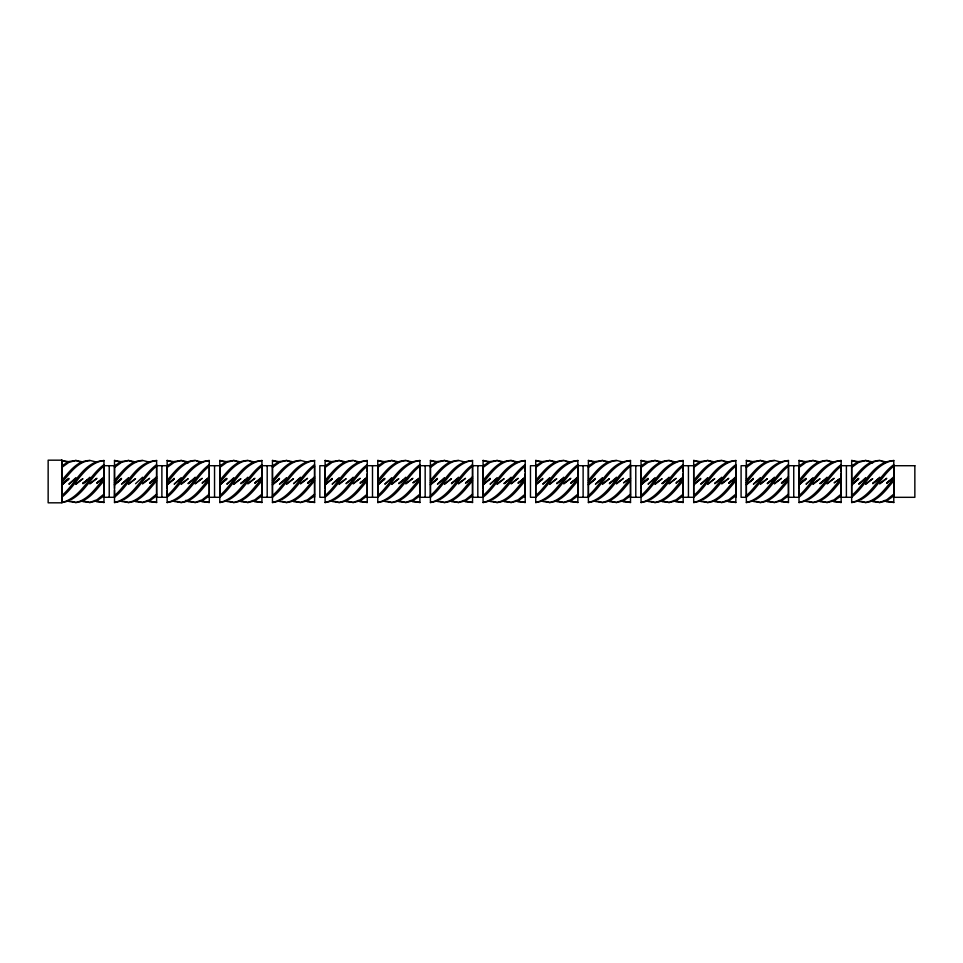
<?xml version="1.0" encoding="UTF-8"?>
<svg xmlns="http://www.w3.org/2000/svg" width="963" height="963" viewBox="0 0 963 963"><rect width="100%" height="100%" fill="white"/><g stroke="black" fill="none" stroke-linecap="round" stroke-linejoin="round"><path stroke-width="1.44" d="M103.968 466.116C89.511 477.504 81.819 499.941 61.837 502.53L61.837 478.755M61.837 478.346L61.837 460.47L68.867 461.734M103.968 496.282L103.968 502.554L96.938 501.109M156.62 466.128C142.163 477.504 134.483 499.941 114.501 502.53L114.501 490.167M114.501 488.361L114.501 478.755M114.501 478.346L114.501 460.47L121.519 461.734M156.62 496.282L156.62 502.554L149.602 501.109M156.62 477.636L156.62 495.897L149.602 500.808L142.572 502.566L136.963 501.205M156.62 477.347L156.62 460.446C136.722 463.516 129.102 485.821 114.501 497.173M209.272 466.128C194.815 477.504 187.135 499.941 167.153 502.53L167.153 490.167M167.153 488.361L167.153 478.755M167.153 478.346L167.153 460.47L174.171 461.734M209.272 496.282L209.272 502.554L202.254 501.109M209.272 483.643L209.272 495.897L202.254 500.808L195.236 502.566L189.615 501.205M209.272 483.438L209.272 460.446C189.374 463.516 181.766 485.821 167.153 497.173M261.924 466.128C247.479 477.504 239.787 499.941 219.805 502.53L219.805 478.755M219.805 478.346L219.805 460.47L226.823 461.734M261.924 496.282L261.924 502.554L254.906 501.109M314.588 466.128C300.131 477.504 292.439 499.941 272.457 502.53L272.457 478.755M272.457 478.346L272.457 460.47L279.487 461.734M314.588 496.282L314.588 502.554L307.558 501.109M314.588 477.636L314.588 495.897L307.558 500.808L300.54 502.566L294.931 501.205M314.588 477.347L314.588 460.446C294.678 463.516 287.07 485.821 272.457 497.173M367.24 466.128C352.783 477.504 345.103 499.941 325.109 502.53L325.121 490.167M325.121 488.361L325.121 478.755M325.121 478.346L325.121 460.47L332.139 461.734M367.24 496.282L367.24 502.554L360.222 501.109M367.24 483.643L367.24 495.897L360.222 500.808L353.192 502.566L347.583 501.205M367.24 483.438L367.24 473.736M367.24 471.689L367.24 460.446C347.342 463.516 339.722 485.821 325.109 497.173M419.892 466.128C405.435 477.504 397.755 499.941 377.773 502.53L377.773 478.755M377.773 478.346L377.773 460.47L384.791 461.734M419.892 496.282L419.892 502.554L412.874 501.109M472.544 466.128C458.099 477.504 450.407 499.941 430.425 502.53L430.425 478.755M430.425 478.346L430.425 460.47L437.443 461.734M472.544 496.282L472.544 502.554L465.526 501.109M472.544 477.636L472.544 495.897L465.526 500.808L458.508 502.566L452.887 501.205M472.544 477.347L472.544 460.446C452.646 463.516 445.038 485.821 430.425 497.173M525.208 466.128C510.751 477.504 503.059 499.941 483.077 502.53L483.077 490.167M483.077 488.361L483.077 478.755M483.077 478.346L483.077 460.47L490.095 461.734M525.208 496.282L525.208 502.554L518.178 501.109M525.208 473.736L525.208 495.897L518.178 500.808L511.16 502.566L505.551 501.205M525.208 471.689L525.208 460.446C505.298 463.516 497.69 485.821 483.077 497.173M577.86 466.128C563.403 477.504 555.723 499.941 535.729 502.53L535.729 478.755M535.729 478.346L535.729 460.47L542.759 461.734M577.86 496.282L577.86 502.554L570.842 501.109M577.86 483.643L577.86 495.897L570.842 500.808L563.812 502.566L558.203 501.205M577.86 483.438L577.86 460.446C557.962 463.516 550.342 485.821 535.729 497.173M630.512 466.128C616.055 477.504 608.375 499.941 588.393 502.53L588.393 478.755M588.393 478.346L588.393 460.47L595.411 461.734M630.512 496.282L630.512 502.554L623.494 501.109M630.512 477.636L630.512 495.897L623.494 500.808L616.476 502.566L610.855 501.205M630.512 477.347L630.512 460.446C610.614 463.516 602.994 485.821 588.393 497.173M683.164 466.128C668.719 477.504 661.027 499.941 641.045 502.53L641.045 490.167M641.045 488.361L641.045 478.755M641.045 478.346L641.045 460.47L648.063 461.734M683.164 496.282L683.164 502.554L676.146 501.109M683.164 483.643L683.164 495.897L676.146 500.808L669.129 502.566L663.507 501.205M683.164 483.438L683.164 473.736M683.164 471.689L683.164 460.446C663.266 463.516 655.659 485.821 641.045 497.173M735.828 466.128C721.371 477.504 713.679 499.941 693.697 502.53L693.697 478.755M693.697 478.346L693.697 460.47L700.715 461.734M735.828 496.282L735.828 502.554L728.798 501.109M735.828 483.643L735.828 495.897L728.798 500.808L721.781 502.566L716.171 501.205M735.828 483.438L735.828 460.446C715.918 463.516 708.311 485.821 693.697 497.173M788.48 466.128C774.023 477.504 766.331 499.941 746.349 502.53L746.349 478.755M746.349 478.346L746.349 460.47L753.379 461.734M788.48 496.282L788.48 502.554L781.462 501.109M788.48 477.636L788.48 495.897L781.462 500.808L774.433 502.566L768.823 501.205M788.48 477.347L788.48 460.446C768.582 463.516 760.963 485.821 746.349 497.173M841.132 466.128C826.675 477.504 818.995 499.941 799.013 502.53L799.013 490.167M799.013 488.361L799.013 478.755M799.013 478.346L799.013 460.47L806.031 461.734M841.132 496.282L841.132 502.554L834.114 501.109M841.132 483.643L841.132 495.897L834.114 500.808L827.097 502.566L821.475 501.205M841.132 483.438L841.132 473.736M841.132 471.689L841.132 460.446C821.234 463.516 813.615 485.821 799.013 497.173M893.784 466.128C879.339 477.504 871.647 499.941 851.665 502.53L851.665 478.755M851.665 478.346L851.665 460.47L858.683 461.734M893.784 496.282L893.784 502.554L886.767 501.109M893.784 483.643L893.784 495.897L886.767 500.808L879.749 502.566L874.127 501.205M893.784 483.438L893.784 460.446C873.886 463.516 866.279 485.821 851.665 497.173M103.968 478.527C95.903 487.687 88.596 499.628 75.884 502.493L68.867 501.47M156.62 478.527C148.555 487.687 141.248 499.628 128.536 502.493L121.519 501.47M209.272 478.527C201.207 487.687 193.9 499.628 181.188 502.493L174.171 501.47M261.924 478.527C253.859 487.687 246.552 499.628 233.84 502.493L226.823 501.47M314.588 478.527C306.523 487.687 299.216 499.628 286.505 502.493L279.475 501.47M367.24 478.527C359.175 487.687 351.868 499.628 339.157 502.493L332.139 501.47M419.892 478.527C411.827 487.687 404.52 499.628 391.809 502.493L384.791 501.47M472.544 478.527C464.479 487.687 457.172 499.628 444.461 502.493L437.443 501.47M525.208 478.527C517.143 487.687 509.824 499.628 497.125 502.493L490.095 501.47M577.86 478.527C569.795 487.687 562.488 499.628 549.777 502.493L542.759 501.47M630.512 478.527C622.447 487.687 615.14 499.628 602.429 502.493L595.411 501.47M683.164 478.527C675.099 487.687 667.792 499.628 655.081 502.493L648.063 501.47M735.828 478.527C727.763 487.687 720.444 499.628 707.745 502.493L700.715 501.47M788.48 478.527C780.415 487.687 773.108 499.628 760.397 502.493L753.379 501.47M841.132 478.527C833.067 487.687 825.76 499.628 813.049 502.493L806.031 501.47M893.784 478.527C885.719 487.687 878.412 499.628 865.701 502.493L858.683 501.47M61.837 482.644C69.649 473.772 77.148 461.903 89.92 460.434L96.938 462.192M114.501 482.644C122.301 473.772 129.812 461.903 142.572 460.434L148.194 461.843M167.153 482.644C174.953 473.772 182.464 461.903 195.236 460.434L202.254 462.192M219.805 482.644C227.605 473.772 235.116 461.903 247.888 460.434L254.906 462.192M272.457 482.644C280.269 473.772 287.768 461.903 300.54 460.434L306.162 461.843M325.121 482.644C332.921 473.772 340.433 461.903 353.192 460.434L360.222 462.192M377.773 482.644C385.573 473.772 393.085 461.903 405.856 460.434L412.874 462.192M430.425 482.644C438.225 473.772 445.737 461.903 458.508 460.434L464.13 461.843M483.077 482.644C490.889 473.772 498.389 461.903 511.16 460.434L518.178 462.192M535.729 482.644C543.541 473.772 551.053 461.903 563.812 460.434L570.842 462.192M588.393 482.644C596.193 473.772 603.705 461.903 616.476 460.434L622.086 461.843M641.045 482.644C648.845 473.772 656.357 461.903 669.129 460.434L676.146 462.192M693.697 482.644C701.509 473.772 709.009 461.903 721.781 460.434L728.798 462.192M746.349 482.644C754.161 473.772 761.661 461.903 774.433 460.434L780.054 461.843M799.013 482.644C806.813 473.772 814.325 461.903 827.097 460.434L834.114 462.192M851.665 482.644C859.465 473.772 866.977 461.903 879.749 460.434L886.767 462.192M103.968 480.802C96.216 489.601 88.644 501.446 75.884 502.554L71.671 501.398M156.62 480.802C148.88 489.601 141.308 501.446 128.536 502.554L124.323 501.398M209.272 480.802C201.532 489.601 193.96 501.446 181.188 502.554L176.975 501.398M261.924 480.802C254.184 489.601 246.612 501.446 233.84 502.554L229.639 501.398M314.588 480.802C306.836 489.601 299.264 501.446 286.505 502.554L282.291 501.398M367.24 480.802C359.5 489.601 351.916 501.446 339.157 502.554L334.943 501.398M419.892 480.802C412.152 489.601 404.58 501.446 391.809 502.554L387.595 501.398M472.544 480.802C464.804 489.601 457.232 501.446 444.461 502.554L440.247 501.398M525.208 480.802C517.456 489.601 509.884 501.446 497.125 502.554L492.912 501.398M577.86 480.802C570.12 489.601 562.536 501.446 549.777 502.554L545.564 501.398M630.512 480.802C622.772 489.601 615.201 501.446 602.429 502.554L598.216 501.398M683.164 480.802C675.424 489.601 667.853 501.446 655.081 502.554L650.868 501.398M735.828 480.802C728.076 489.601 720.505 501.446 707.745 502.554L703.532 501.398M788.48 480.802C780.74 489.601 773.157 501.446 760.397 502.554L756.184 501.398M841.132 480.802C833.392 489.601 825.821 501.446 813.049 502.554L808.836 501.398M893.784 480.802C886.044 489.601 878.473 501.446 865.701 502.554L861.488 501.398M61.837 480.356C69.324 471.858 77.269 460.194 89.92 460.567M114.501 480.356C121.976 471.858 129.921 460.194 142.572 460.567M167.153 480.356C174.628 471.858 182.573 460.194 195.236 460.567M219.805 480.356C227.292 471.858 235.225 460.194 247.888 460.567M272.457 480.356C279.944 471.858 287.889 460.194 300.54 460.567M325.121 480.356C332.596 471.858 340.541 460.194 353.192 460.567M377.773 480.356C385.248 471.858 393.193 460.194 405.856 460.567M430.425 480.356C437.912 471.858 445.845 460.194 458.508 460.567M483.077 480.356C490.564 471.858 498.497 460.194 511.16 460.567L516.782 462.685M535.729 480.356C543.216 471.858 551.161 460.194 563.812 460.567M588.393 480.356C595.868 471.858 603.813 460.194 616.476 460.567M641.045 480.356C648.532 471.858 656.465 460.194 669.129 460.567L674.738 462.685M693.697 480.356C701.184 471.858 709.117 460.194 721.781 460.567M746.349 480.356C753.836 471.858 761.781 460.194 774.433 460.567M799.013 480.356C806.488 471.858 814.433 460.194 827.097 460.567L832.706 462.685M851.665 480.356C859.152 471.858 867.085 460.194 879.749 460.567M61.837 495.56C75.632 484.148 83.733 461.145 103.968 460.651M114.501 495.572C128.284 484.148 136.397 461.145 156.62 460.651M167.153 495.572C180.948 484.148 189.049 461.145 209.272 460.651M219.805 495.572C233.6 484.148 241.701 461.145 261.924 460.651M272.457 495.572C286.252 484.148 294.353 461.145 314.588 460.651M325.121 495.572C338.904 484.148 347.017 461.145 367.24 460.651M377.773 495.572C391.568 484.148 399.669 461.145 419.892 460.651M430.425 495.572C444.22 484.148 452.321 461.145 472.544 460.651M483.077 495.572C496.872 484.148 504.973 461.145 525.208 460.651M535.729 495.572C549.524 484.148 557.637 461.145 577.86 460.651M588.393 495.572C602.176 484.148 610.289 461.145 630.512 460.651M641.045 495.572C654.84 484.148 662.941 461.145 683.164 460.651M693.697 495.572C707.492 484.148 715.593 461.145 735.828 460.651M746.349 495.572C760.144 484.148 768.245 461.145 788.48 460.651M799.013 495.572C812.796 484.148 820.909 461.145 841.132 460.651M851.665 495.572C865.46 484.148 873.561 461.145 893.784 460.651M61.837 497.173C76.45 485.821 84.07 463.516 103.968 460.446L103.968 495.897L96.938 500.808L89.92 502.566L84.311 501.205M219.805 497.173C234.418 485.821 242.026 463.516 261.924 460.446L261.924 495.897L254.906 500.808L247.888 502.566L242.267 501.205M377.773 497.173C392.386 485.821 399.994 463.516 419.892 460.446L419.892 495.897L412.874 500.808L405.856 502.566L400.235 501.205M61.837 484.846L68.867 478.382L61.837 484.834L68.867 479.044L61.837 484.148M75.884 477.696L68.867 484.16L75.884 478.491M89.92 477.239L82.902 483.703L87.585 479.995M103.968 476.781L96.938 483.245L100.453 480.513M114.501 484.846L121.519 478.382L114.501 484.834L121.519 479.044L114.501 484.148M128.536 477.696L121.519 484.16L128.536 478.491M135.554 483.703L142.572 477.239M156.62 476.781L149.602 483.245L153.105 480.513M174.171 478.382L167.153 484.846L174.171 479.044L169.488 482.451M181.188 477.696L174.171 484.16L181.188 478.491M195.236 477.239L188.206 483.703L195.236 478.142L188.206 483.233M202.254 483.245L209.272 476.781M219.805 484.846L226.823 478.382L219.805 484.834L226.823 479.044L219.805 484.148M233.84 477.696L226.823 484.16L233.84 478.491M247.888 477.239L240.87 483.703L245.553 479.995M254.906 483.245L261.924 476.781M279.487 478.382L272.457 484.846L279.487 479.044L272.457 484.148M286.505 477.696L279.475 484.16L286.505 478.491M300.54 477.239L293.522 483.703L300.54 478.142M314.588 476.781L307.558 483.245L311.073 480.513M332.139 478.382L325.121 484.846L332.139 479.044L327.456 482.451M339.157 477.696L332.139 484.16L339.157 478.491M346.174 483.703L353.192 477.239M367.24 476.781L360.222 483.245L364.893 479.598M377.773 484.846L384.791 478.382L377.773 484.834L384.791 479.044L377.773 484.148M391.809 477.696L384.791 484.16L391.809 478.491M405.856 477.239L398.826 483.703L403.509 479.995M437.443 478.382L430.425 484.846L437.443 479.044L430.425 484.148M444.461 477.696L437.443 484.16L444.461 478.491M458.508 477.239L451.491 483.703L457.341 479.068M465.526 483.245L472.544 476.781M490.095 478.382L483.077 484.846L490.095 479.044L485.424 482.451M497.125 477.696L490.095 484.16L497.125 478.491M511.16 477.239L504.143 483.703L511.16 478.142L504.143 483.233M525.208 476.781L518.178 483.245L522.861 479.598M542.759 478.382L535.729 484.846L542.759 479.044L535.729 484.148M549.777 477.696L542.759 484.16L549.777 478.491M563.812 477.239L556.795 483.703L563.812 478.142L556.795 483.233M577.86 476.781L570.842 483.245L574.345 480.513M595.411 478.382L588.393 484.846L595.411 479.044L588.393 484.148M602.429 477.696L595.411 484.16L602.429 478.491M616.476 477.239L609.447 483.703L615.297 479.068M641.045 484.834L648.063 478.382L641.045 484.846L648.063 479.044L643.38 482.451M655.081 477.696L648.063 484.16L655.081 478.491M669.129 477.239L662.111 483.703L669.129 478.142L662.111 483.233M676.146 483.245L683.164 476.781M700.715 478.382L693.697 484.846L700.715 479.044L696.044 482.451M707.745 477.696L700.715 484.16L707.745 478.491M721.781 477.239L714.763 483.703L721.781 478.142L714.763 483.233M735.828 476.781L728.798 483.245L732.313 480.513M753.379 478.382L746.349 484.846L753.379 479.044L746.349 484.148M760.397 477.696L753.379 484.16L760.397 478.491M774.433 477.239L767.415 483.703L773.265 479.068M788.48 476.781L781.462 483.245L784.965 480.513M799.013 484.834L806.031 478.382L799.013 484.846L806.031 479.044L800.181 483.294M813.049 477.696L806.031 484.16L813.049 478.491M827.097 477.239L820.067 483.703L827.097 478.142L820.067 483.233M851.665 484.834L858.683 478.382L851.665 484.846L858.683 479.044L854 482.451M865.701 477.696L858.683 484.16L865.701 478.491M879.749 477.239L872.731 483.703L879.749 478.142L872.731 483.233M886.767 483.245L893.784 476.781M103.968 464.66C88.704 475.83 81.313 497.642 61.837 502.53M156.62 464.66C141.356 475.83 133.977 497.642 114.501 502.53M209.272 464.66C194.008 475.83 186.629 497.642 167.153 502.53M261.924 464.66C246.66 475.83 239.281 497.642 219.805 502.53M314.588 464.66C299.324 475.83 291.933 497.642 272.457 502.53M367.24 464.66C351.976 475.83 344.598 497.642 325.109 502.53M419.892 464.66C404.629 475.83 397.25 497.642 377.773 502.53M472.544 464.66C457.281 475.83 449.902 497.642 430.425 502.53M525.208 464.66C509.945 475.83 502.554 497.642 483.077 502.53M577.86 464.66C562.597 475.83 555.206 497.642 535.729 502.53M630.512 464.66C615.249 475.83 607.87 497.642 588.393 502.53M683.164 464.66C667.901 475.83 660.522 497.642 641.045 502.53M735.828 464.66C720.565 475.83 713.174 497.642 693.697 502.53M788.48 464.66C773.217 475.83 765.826 497.642 746.349 502.53M841.132 464.66C825.869 475.83 818.49 497.642 799.013 502.53M893.784 464.66C878.521 475.83 871.142 497.642 851.665 502.53M75.884 484.377L82.902 478.683L75.884 483.787M128.536 484.377L135.554 478.683L128.536 483.787M181.188 484.377L188.206 478.683L181.188 483.787M233.84 484.377L240.87 478.683L233.84 483.787M286.505 484.377L293.522 478.683L286.505 483.787M339.157 484.377L346.174 478.683L339.157 483.787M391.809 484.377L398.826 478.683L391.809 483.787M444.461 484.377L451.491 478.683L444.461 483.787M497.125 484.377L504.143 478.683L497.125 483.787M549.777 484.377L556.795 478.683L549.777 483.787M602.429 484.377L609.447 478.683L602.429 483.787M655.081 484.377L662.111 478.683L655.081 483.787M707.745 484.377L714.763 478.683L707.745 483.787M760.397 484.377L767.415 478.683L760.397 483.787M813.049 484.377L820.067 478.683L813.049 483.787M865.701 484.377L872.731 478.683L865.701 483.787M103.968 494.151L96.938 499.785L89.92 502.433L82.902 501.651M156.62 494.151L149.602 499.785L142.572 502.433L135.554 501.651M209.272 494.151L202.254 499.785L195.236 502.433L188.206 501.651L185.871 500.291M261.924 494.151L254.906 499.785L247.888 502.433L240.87 501.651M314.588 494.151L307.558 499.785L300.54 502.433L293.522 501.651M367.24 494.151L360.222 499.785L353.192 502.433L346.174 501.651M419.892 494.151L412.874 499.785L405.856 502.433L398.826 501.651M472.544 494.151L465.526 499.785L458.508 502.433L451.491 501.651M525.208 494.151L518.178 499.785L511.16 502.433L504.143 501.651M577.86 494.151L570.842 499.785L563.812 502.433L556.795 501.651M630.512 494.151L623.494 499.785L616.476 502.433L609.447 501.651M683.164 494.151L676.146 499.785L669.129 502.433L662.111 501.651M735.828 494.151L728.798 499.785L721.781 502.433L714.763 501.651M788.48 494.151L781.462 499.785L774.433 502.433L767.415 501.651M841.132 494.151L834.114 499.785L827.097 502.433L820.067 501.651M893.784 494.151L886.767 499.785L879.749 502.433L872.731 501.651M89.92 483.92L96.938 478.322L89.92 483.426M142.572 483.92L149.602 478.322L142.572 483.426M195.236 483.92L202.254 478.322L195.236 483.426M247.888 483.92L254.906 478.322L247.888 483.426M300.54 483.92L307.558 478.322L300.54 483.426M353.192 483.92L360.222 478.322L353.192 483.426M405.856 483.92L412.874 478.322L405.856 483.426M458.508 483.92L465.526 478.322L458.508 483.426M511.16 483.92L518.178 478.322L511.16 483.426M563.812 483.92L570.842 478.322L563.812 483.426M616.476 483.92L623.494 478.322L616.476 483.426M669.129 483.92L676.146 478.322L669.129 483.426M721.781 483.92L728.798 478.322L721.781 483.426M774.433 483.92L781.462 478.322L774.433 483.426M827.097 483.92L834.114 478.322L827.097 483.426M879.749 483.92L886.767 478.322L879.749 483.426M240.87 483.233L245.553 479.839M346.174 483.233L353.192 478.142M398.826 483.233L403.509 479.839M451.491 483.233L457.341 478.984M609.447 483.233L615.297 478.984M61.837 467.44L68.867 462.372L75.884 460.446L82.902 461.963M114.501 467.44L121.519 462.372L128.536 460.446L135.554 461.963M167.153 467.44L174.171 462.372L181.188 460.446L188.206 461.963M219.805 467.44L226.823 462.372L233.84 460.446L240.87 461.963M272.457 467.44L279.487 462.372L286.505 460.446L293.522 461.963M325.121 467.44L332.139 462.372L339.157 460.446L346.174 461.963M377.773 467.44L384.791 462.372L391.809 460.446L398.826 461.963M430.425 467.44L437.443 462.372L444.461 460.446L451.491 461.963M483.077 467.44L490.095 462.372L497.125 460.446L504.143 461.963M535.729 467.44L542.759 462.372L549.777 460.446L556.795 461.963M588.393 467.44L595.411 462.372L602.429 460.446L609.447 461.963M641.045 467.44L648.063 462.372L655.081 460.446L662.111 461.963M693.697 467.44L700.715 462.372L707.745 460.446L714.763 461.963M746.349 467.44L753.379 462.372L760.397 460.446L767.415 461.963M799.013 467.44L806.031 462.372L813.049 460.446L820.067 461.963M851.665 467.44L858.683 462.372L865.701 460.446L872.731 461.963M61.837 465.827L68.867 461.53L75.884 460.507L80.098 461.951M114.501 465.827L121.519 461.53L128.536 460.507L132.75 461.963M167.153 465.827L174.171 461.53L181.188 460.507L188.206 462.926M219.805 465.827L226.823 461.53L233.84 460.507L238.054 461.963M272.457 465.827L279.487 461.53L286.505 460.507L290.718 461.963M325.121 465.827L332.139 461.53L339.157 460.507L343.37 461.963M377.773 465.827L384.791 461.53L391.809 460.507L396.022 461.963M430.425 465.827L437.443 461.53L444.461 460.507L448.674 461.963M483.077 465.827L490.095 461.53L497.125 460.507L501.338 461.963M535.729 465.827L542.759 461.53L549.777 460.507L553.99 461.963M588.393 465.827L595.411 461.53L602.429 460.507L606.642 461.963M641.045 465.827L648.063 461.53L655.081 460.507L659.294 461.963M693.697 465.827L700.715 461.53L707.745 460.507L711.958 461.963M746.349 465.827L753.379 461.53L760.397 460.507L764.61 461.963M799.013 465.827L806.031 461.53L813.049 460.507L817.262 461.963M851.665 465.827L858.683 461.53L865.701 460.507L872.731 462.926M846.393 465.707L851.665 465.707L851.665 497.293L841.132 497.293L841.132 465.707L846.393 465.707L846.393 497.293M893.784 502.349L886.767 501.819L884.431 500.543M841.132 502.349L834.114 501.819L831.767 500.543M788.48 502.349L781.462 501.819L779.115 500.543M735.828 502.349L728.798 501.819L726.463 500.543M683.164 502.349L676.146 501.819L673.811 500.543M630.512 502.349L623.494 501.819L621.147 500.543M577.86 502.349L570.842 501.819L568.495 500.543M525.208 502.349L518.178 501.819L515.843 500.543M472.544 502.349L465.526 501.819L463.191 500.543M419.892 502.349L412.874 501.819L410.527 500.543M367.24 502.349L360.222 501.819L357.875 500.543M314.588 502.349L307.558 501.819L305.223 500.543M261.924 502.349L254.906 501.819L252.571 500.543M209.272 502.349L202.254 501.819L199.919 500.543M156.62 502.349L149.602 501.819L147.255 500.543M103.968 502.349L96.938 501.819L94.603 500.543M851.665 460.47L855.878 461.771M799.013 460.47L803.226 461.771M746.349 460.47L750.562 461.771M693.697 460.47L697.91 461.771M641.045 460.47L645.258 461.771M588.393 460.47L592.606 461.771M535.729 460.47L539.942 461.771M483.077 460.47L487.29 461.771M430.425 460.47L434.638 461.771M377.773 460.47L381.986 461.771M325.121 460.47L329.322 461.771M272.457 460.47L276.67 461.771M219.805 460.47L224.018 461.771M167.153 460.47L171.366 461.771M114.501 460.47L118.702 461.771M61.837 460.47L66.05 461.771M881.145 461.096L885.358 462.685M723.189 461.096L727.402 462.685M565.221 461.096L569.434 462.685M407.253 461.096L411.466 462.685M354.601 461.096L358.814 462.685M249.297 461.096L253.51 462.685M196.633 461.096L200.846 462.685M793.741 465.707L793.741 497.293M735.828 465.707L735.828 497.293M688.437 465.707L688.437 497.293M635.785 465.707L635.785 497.293M583.121 465.707L583.121 497.293M525.208 465.707L525.208 497.293M477.817 465.707L477.817 497.293M425.165 465.707L425.165 497.293M372.5 465.707L372.5 497.293M314.588 465.707L314.588 497.293M267.196 465.707L267.196 497.293M214.544 465.707L214.544 497.293M161.88 465.707L161.88 497.293M109.228 465.707L109.228 497.293M87.585 479.839L82.902 483.233L87.585 479.839M773.265 478.984L767.415 483.233L773.265 478.984M102.788 478.635L96.938 482.872L102.788 478.647M155.452 478.635L149.602 482.872L155.452 478.647M208.104 478.635L202.254 482.872L208.104 478.647M260.756 478.635L254.906 482.872L260.756 478.647M313.408 478.635L307.558 482.872L313.408 478.647M366.072 478.635L360.222 482.872L366.072 478.647M419.892 477.78L412.874 482.872L419.892 477.792M471.376 478.635L465.526 482.872L471.376 478.647M524.028 478.635L518.178 482.872L524.028 478.647M577.86 477.78L570.842 482.872L577.86 477.792M629.345 478.635L623.494 482.872L629.345 478.647M681.997 478.635L676.146 482.872L681.997 478.647M735.828 477.78L728.798 482.872L735.828 477.792M787.313 478.635L781.462 482.872L787.313 478.647M839.965 478.635L834.114 482.872L839.965 478.647M892.617 478.635L886.767 482.872L892.617 478.647M61.837 460.182L48.15 460.182L48.15 502.818L61.837 502.818L61.837 460.182M114.501 465.707L103.968 465.707L103.968 497.293L114.501 497.293L114.501 465.707M167.153 465.707L156.62 465.707L156.62 497.293L167.153 497.293L167.153 465.707M219.805 465.707L209.272 465.707L209.272 497.293L219.805 497.293L219.805 465.707M272.457 465.707L261.924 465.707L261.924 497.293L272.457 497.293L272.457 465.707M325.121 465.707L319.848 465.707L319.848 497.293L325.121 497.293L325.121 465.707M377.773 465.707L367.24 465.707L367.24 497.293L377.773 497.293L377.773 465.707M430.425 465.707L419.892 465.707L419.892 497.293L430.425 497.293L430.425 465.707M483.077 465.707L472.544 465.707L472.544 497.293L483.077 497.293L483.077 465.707M535.729 465.707L530.469 465.707L530.469 497.293L535.729 497.293L535.729 465.707M588.393 465.707L577.86 465.707L577.86 497.293L588.393 497.293L588.393 465.707M641.045 465.707L630.512 465.707L630.512 497.293L641.045 497.293L641.045 465.707M693.697 465.707L683.164 465.707L683.164 497.293L693.697 497.293L693.697 465.707M746.349 465.707L741.089 465.707L741.089 497.293L746.349 497.293L746.349 465.707M799.013 465.707L788.48 465.707L788.48 497.293L799.013 497.293L799.013 465.707M914.85 465.719L893.784 465.719L893.784 497.317L914.85 497.317L914.85 465.719"/></g></svg>
